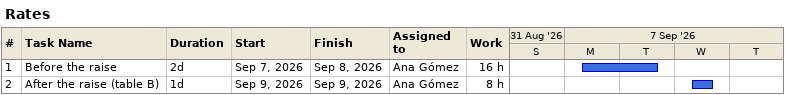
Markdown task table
Rates

| ID | Task | Duration | Start | Finish | Resources | Work (h) |
|---|---|---|---|---|---|---|
| 1 | Before the raise | 2d | 2026-09-07 | 2026-09-08 | Ana Gómez | 16 |
| 2 | After the raise (table B) | 1d | 2026-09-09 | 2026-09-09 | Ana Gómez | 8 |
